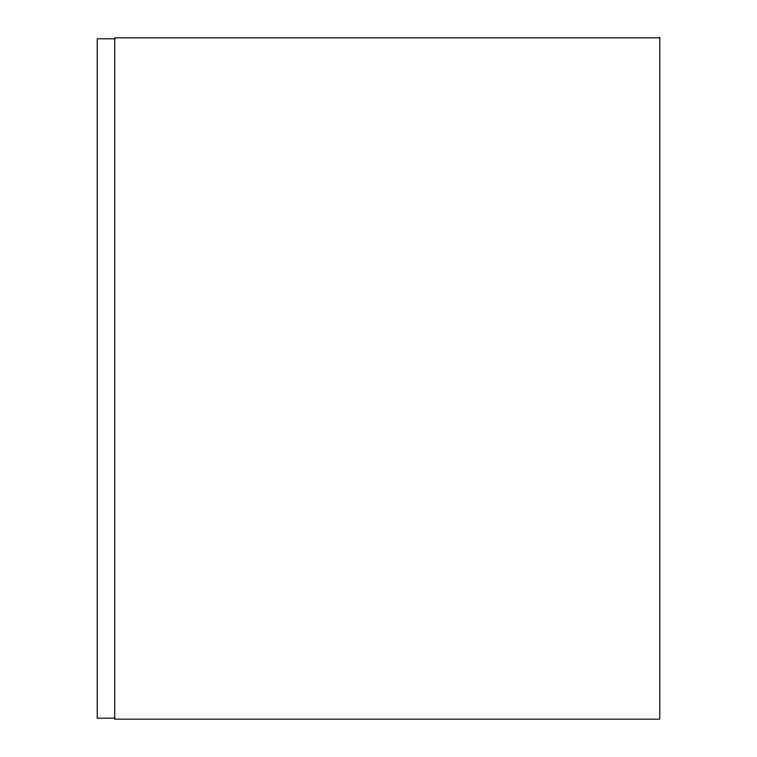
<?xml version="1.0" encoding="UTF-8"?>
<svg xmlns="http://www.w3.org/2000/svg" width="757" height="757" viewBox="0 0 757 757"><rect width="100%" height="100%" fill="white"/><g stroke="black" fill="none" stroke-linecap="round" stroke-linejoin="round"><path stroke-width="1.14" d="M114.742 38.825L97.218 38.825L97.218 718.175L114.742 718.175M659.782 37.85L114.742 37.85L114.742 719.15L659.782 719.15L659.782 37.85"/></g></svg>
